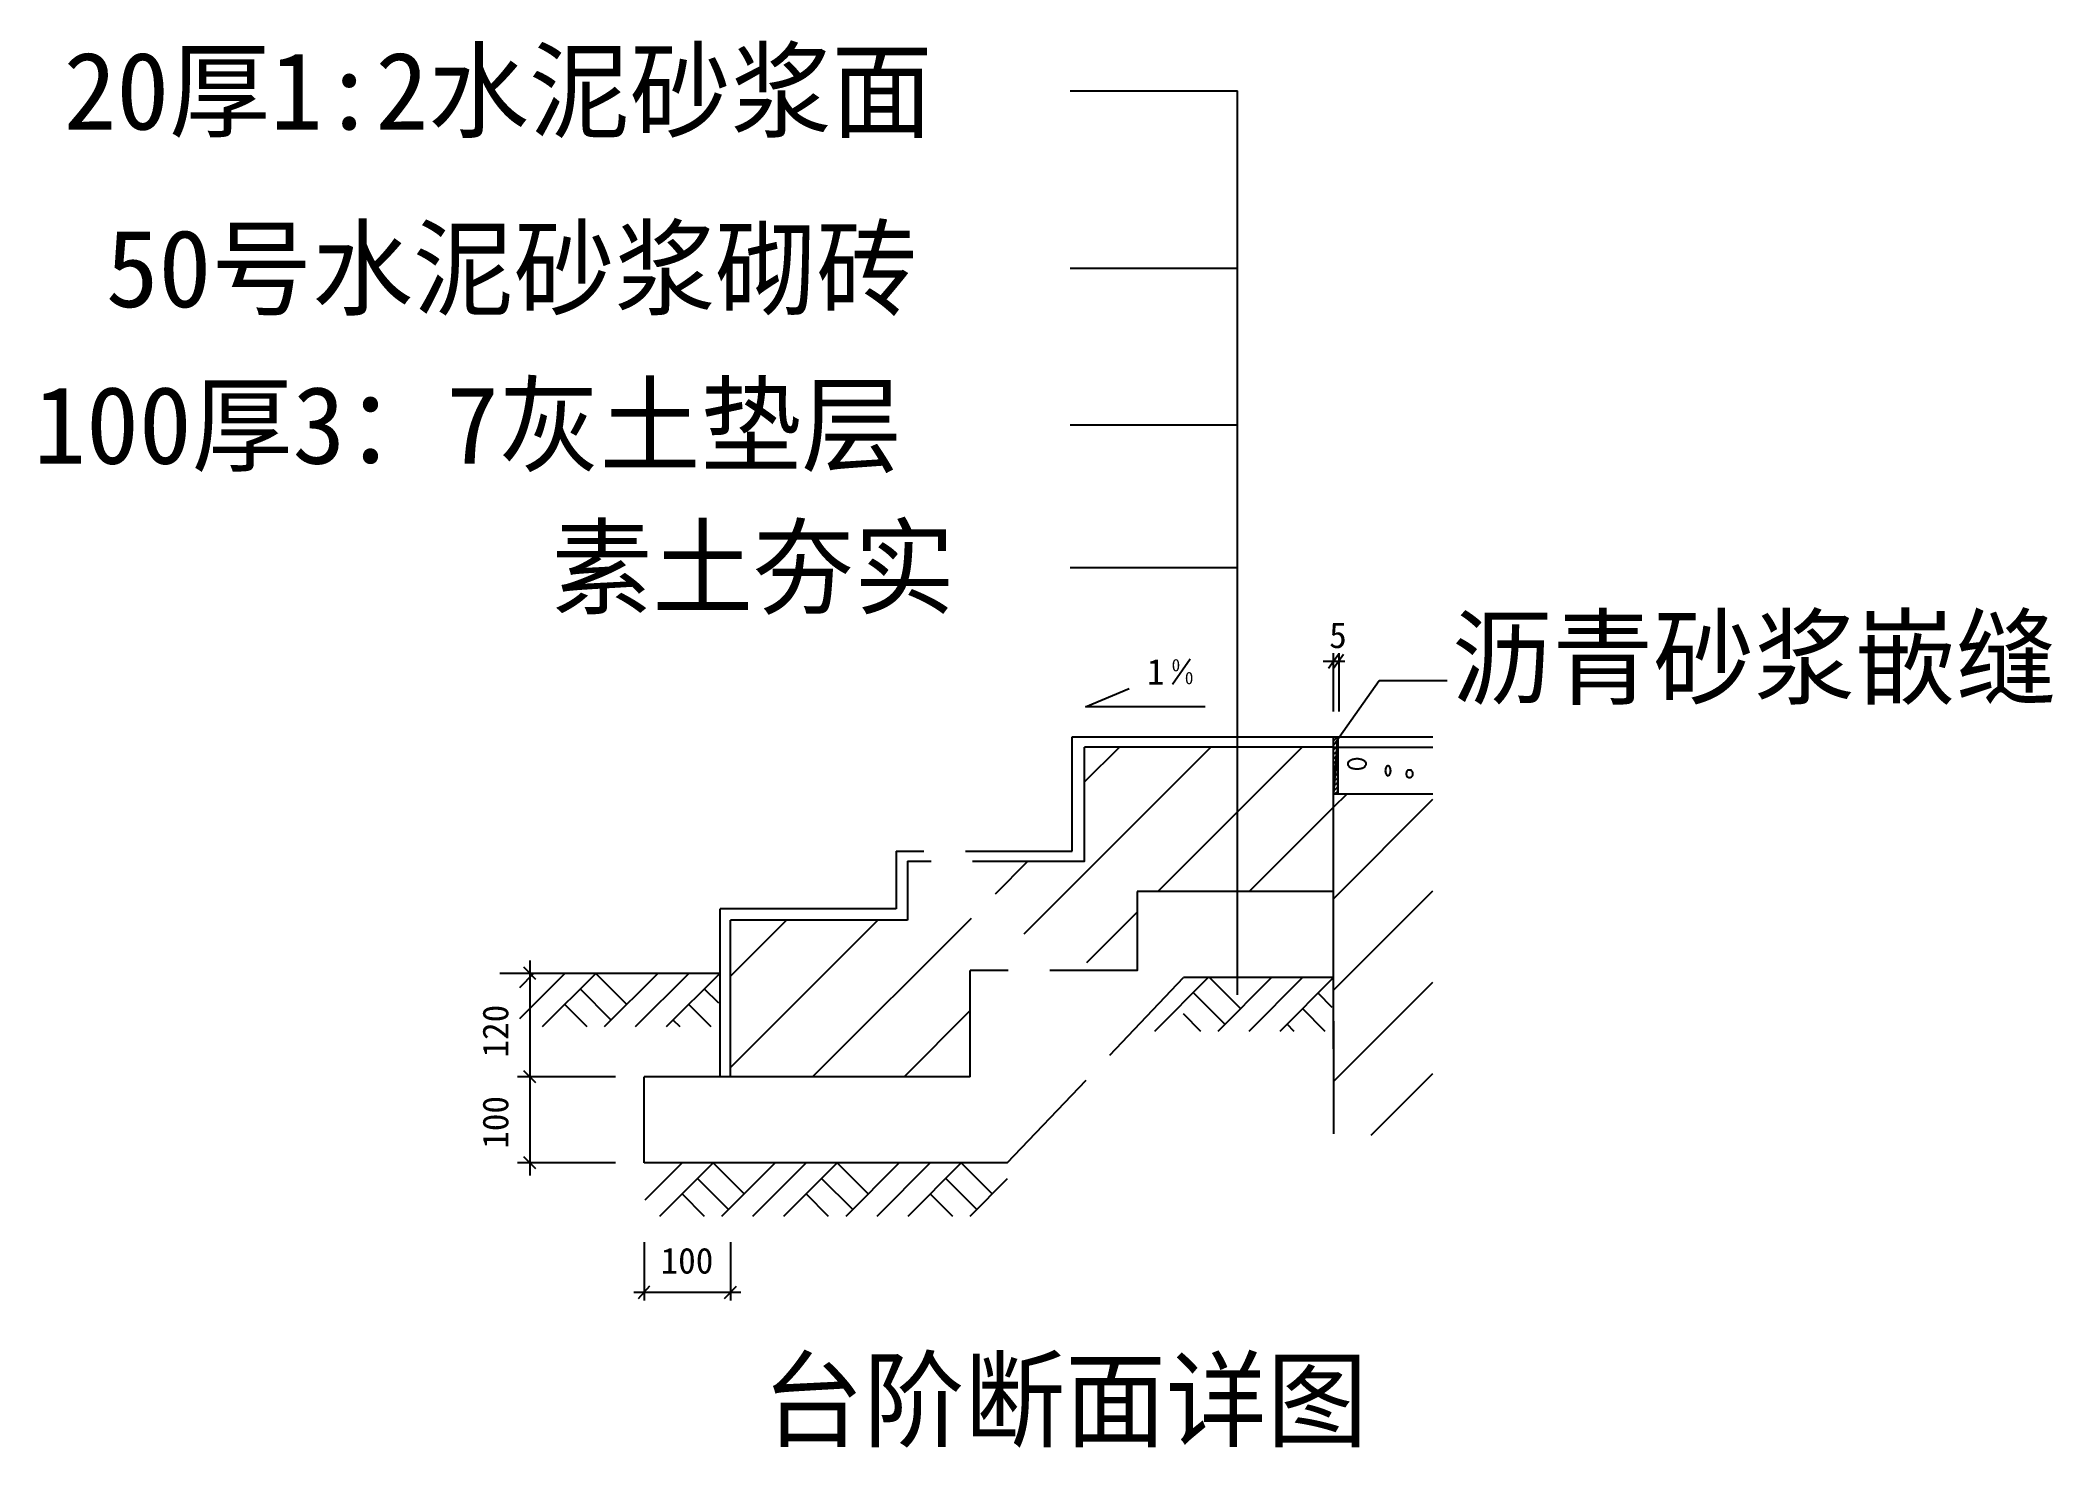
# Model space of a CAD drawing. Header units: metres. Extents: x -91 to -13.1, y -245.1 to -190.6.
import ezdxf

# ---------------------------------------------------------------- set-up
doc = ezdxf.new("R2010")
doc.units = ezdxf.units.M

msp = doc.modelspace()

# ---------------------------------------------------------------- hatches: boundary and pattern name
h = msp.add_hatch()
h.set_pattern_fill('SOLID')
h.paths.add_polyline_path([(-40.93, -217.56), (-40.77, -217.56), (-40.93, -219.76), (-40.93, -219.76), (-40.93, -217.56)])
h = msp.add_hatch()
h.set_pattern_fill('SOLID')
h.paths.add_polyline_path([(-40.77, -219.76), (-40.93, -219.76), (-40.77, -217.56), (-40.77, -217.56), (-40.77, -219.76)])

# ---------------------------------------------------------------- linework, layer by layer
for p, q in [((-51.12, -192.56), (-44.65, -192.56)), ((-44.65, -217.61), (-44.65, -192.56)), ((-51.12, -199.43), (-44.65, -199.43)), ((-51.12, -205.49), (-44.65, -205.49)), ((-51.12, -211), (-44.65, -211)), ((-46.47, -214.55), (-47.16, -215.53)), ((-41.33, -214.63), (-40.49, -214.63)), ((-40.94, -214.32), (-40.94, -216.58)), ((-40.73, -214.32), (-40.73, -216.58)), ((-40.87, -217.79), (-39.17, -215.38)), ((-39.17, -215.38), (-36.53, -215.38)), ((-50.53, -216.39), (-48.83, -215.69)), ((-45.9, -216.39), (-50.53, -216.39)), ((-51.04, -221.98), (-51.04, -217.56)), ((-51.04, -217.56), (-37.09, -217.56)), ((-44.65, -227.53), (-44.65, -217.61)), ((-52.9, -225.18), (-45.68, -217.96)), ((-50.56, -219.3), (-49.21, -217.96)), ((-47.73, -223.54), (-42.14, -217.96)), ((-44.19, -223.54), (-40.93, -220.28)), ((-40.93, -220.28), (-40.41, -219.76)), ((-40.93, -223.82), (-37.09, -219.97)), ((-57.85, -221.98), (-57.85, -224.21)), ((-57.85, -221.98), (-56.78, -221.98)), ((-55.17, -221.98), (-51.04, -221.98)), ((-54, -223.63), (-52.75, -222.37)), ((-40.93, -227.35), (-37.09, -223.51)), ((-64.65, -230.71), (-64.65, -224.21)), ((-57.85, -224.21), (-64.65, -224.21)), ((-64.26, -230.35), (-58.56, -224.65)), ((-64.26, -226.82), (-62.09, -224.65)), ((-61.08, -230.71), (-54.94, -224.57)), ((-50.47, -226.29), (-48.53, -224.34)), ((-72.01, -234.53), (-72.01, -226.21)), ((-70.67, -226.71), (-72.42, -228.46)), ((-71.87, -226.71), (-72.42, -227.26)), ((-69.47, -226.71), (-71.54, -228.78)), ((-68.27, -227.91), (-69.47, -226.71)), ((-67.07, -226.71), (-69.14, -228.78)), ((-65.87, -226.71), (-67.94, -228.78)), ((-64.67, -226.71), (-66.74, -228.78)), ((-45.78, -226.87), (-47.85, -228.95)), ((-44.53, -228.07), (-45.73, -226.87)), ((-43.33, -226.87), (-45.4, -228.95)), ((-42.13, -226.87), (-44.21, -228.95)), ((-40.93, -226.87), (-43.01, -228.95)), ((-40.93, -230.89), (-37.09, -227.04)), ((-69.8, -228.78), (-70.67, -227.91)), ((-68.87, -228.51), (-70.07, -227.31)), ((-65, -228.78), (-65.87, -227.91)), ((-64.71, -227.86), (-65.27, -227.31)), ((-45.13, -228.67), (-46.33, -227.47)), ((-41.26, -228.95), (-42.13, -228.07)), ((-40.98, -228.03), (-41.53, -227.47)), ((-66.2, -228.78), (-66.47, -228.51)), ((-57.54, -230.71), (-54.98, -228.14)), ((-46.06, -228.95), (-46.74, -228.27)), ((-42.46, -228.95), (-42.73, -228.67)), ((-68.71, -230.71), (-72.5, -230.71)), ((-39.47, -232.96), (-37.09, -230.58)), ((-68.71, -234.04), (-72.5, -234.04)), ((-66.13, -234.04), (-67.57, -235.48)), ((-64.93, -234.04), (-67, -236.11)), ((-63.73, -235.24), (-64.93, -234.04)), ((-62.53, -234.04), (-64.6, -236.11)), ((-61.33, -234.04), (-63.4, -236.11)), ((-60.13, -234.04), (-62.2, -236.11)), ((-58.93, -235.24), (-60.13, -234.04)), ((-57.73, -234.04), (-59.8, -236.11)), ((-56.53, -234.04), (-58.6, -236.11)), ((-55.33, -234.04), (-57.4, -236.11)), ((-54.13, -235.24), (-55.33, -234.04)), ((-64.33, -235.84), (-65.53, -234.64)), ((-59.53, -235.84), (-60.73, -234.64)), ((-54.73, -235.84), (-55.93, -234.64)), ((-53.55, -234.65), (-55, -236.11)), ((-65.26, -236.11), (-66.13, -235.24)), ((-60.46, -236.11), (-61.33, -235.24)), ((-55.66, -236.11), (-56.53, -235.24)), ((-67.59, -237.1), (-67.59, -239.36)), ((-64.26, -237.1), (-64.26, -239.36)), ((-67.99, -239.04), (-63.85, -239.04))]:
    msp.add_line(p, q)
for points in [[(-41.13, -214.9), (-40.74, -214.36)], [(-40.93, -214.9), (-40.54, -214.36)], [(-40.93, -217.56), (-40.77, -217.56), (-40.93, -219.76), (-40.93, -219.76), (-40.93, -217.56)], [(-40.77, -219.76), (-40.93, -219.76), (-40.77, -217.56), (-40.77, -217.56), (-40.77, -219.76)], [(-40.93, -217.96), (-40.93, -217.56)], [(-40.77, -217.96), (-40.77, -217.56)], [(-54.89, -222.37), (-50.56, -222.37), (-50.56, -217.96)], [(-40.93, -217.96), (-50.56, -217.96)], [(-40.93, -226.29), (-40.93, -217.96)], [(-40.93, -217.96), (-37.09, -217.96)], [(-40.77, -219.76), (-40.77, -217.96)], [(-40.93, -219.76), (-37.09, -219.76)], [(-57.41, -222.37), (-57.41, -224.65)], [(-57.41, -222.37), (-56.49, -222.37)], [(-48.53, -223.54), (-48.53, -226.59), (-51.9, -226.59)], [(-46.74, -223.54), (-48.53, -223.54)], [(-40.93, -223.54), (-46.74, -223.54)], [(-64.26, -226.71), (-64.26, -224.65)], [(-57.41, -224.65), (-64.26, -224.65)], [(-71.78, -226.94), (-72.25, -226.47)], [(-40.93, -229.62), (-40.93, -226.29)], [(-64.67, -226.71), (-73.18, -226.71)], [(-64.26, -230.71), (-64.26, -226.71)], [(-54.98, -230.71), (-54.98, -226.59)], [(-53.51, -226.59), (-54.98, -226.59)], [(-49.58, -229.87), (-46.74, -226.87)], [(-40.93, -226.87), (-46.74, -226.87)], [(-40.93, -228.55), (-40.93, -231.96)], [(-71.78, -230.94), (-72.25, -230.47)], [(-54.98, -230.71), (-67.59, -230.71)], [(-67.59, -234.04), (-67.59, -230.71)], [(-53.55, -234.04), (-50.5, -230.84)], [(-40.93, -231.96), (-40.93, -232.91)], [(-71.78, -234.27), (-72.25, -233.8)], [(-53.55, -234.04), (-67.59, -234.04)], [(-67.82, -239.29), (-67.37, -238.8)], [(-64.49, -239.28), (-64.03, -238.81)]]:
    msp.add_lwpolyline(points)
for points in [[(-39.67, -218.6, 0.17), (-39.69, -218.54, 0.11), (-39.77, -218.47, 0.07), (-39.88, -218.43, 0.05), (-40.02, -218.41, 0.05), (-40.17, -218.43, 0.07), (-40.28, -218.47, 0.11), (-40.36, -218.54, 0.17), (-40.38, -218.6, 0.17), (-40.36, -218.67, 0.11), (-40.28, -218.74, 0.07), (-40.17, -218.78, 0.05), (-40.02, -218.79, 0.05), (-39.88, -218.78, 0.07), (-39.77, -218.74, 0.11), (-39.69, -218.67, 0.17), (-39.67, -218.6, 0.17)], [(-38.93, -218.87, 0.06), (-38.92, -218.94, 0.07), (-38.9, -219, 0.11), (-38.86, -219.04, 0.16), (-38.82, -219.06, 0.16), (-38.79, -219.04, 0.11), (-38.75, -219, 0.07), (-38.73, -218.94, 0.06), (-38.72, -218.87, 0.06), (-38.73, -218.79, 0.07), (-38.75, -218.73, 0.11), (-38.79, -218.69, 0.16), (-38.82, -218.68, 0.16), (-38.86, -218.69, 0.11), (-38.9, -218.73, 0.07), (-38.92, -218.79, 0.06), (-38.93, -218.87, 0.06)], [(-38.12, -218.98, 0.09), (-38.11, -219.04, 0.1), (-38.09, -219.09, 0.1), (-38.04, -219.12, 0.11), (-37.99, -219.13, 0.11), (-37.94, -219.12, 0.1), (-37.9, -219.09, 0.1), (-37.87, -219.04, 0.09), (-37.86, -218.98, 0.09), (-37.87, -218.93, 0.1), (-37.9, -218.88, 0.1), (-37.94, -218.85, 0.11), (-37.99, -218.84, 0.11), (-38.04, -218.85, 0.1), (-38.09, -218.88, 0.1), (-38.11, -218.93, 0.09), (-38.12, -218.98, 0.09)]]:
    msp.add_lwpolyline(points, format="xyb")

# ---------------------------------------------------------------- texts
for s, height, p in [('20厚1:2水泥砂浆面', 3, (-90.05, -194.06)), ('50号水泥砂浆砌砖', 3, (-88.42, -200.93)), ('100厚3：7灰土垫层', 3, (-91.22, -206.99)), ('素土夯实', 3, (-71.18, -212.5)), ('5', 1, (-41.1, -214.12)), ('沥青砂浆嵌缝', 3, (-36.36, -215.99)), ('1', 1, (-48.15, -215.54)), ('0', 0.48, (-47.19, -215.02)), ('0', 0.48, (-46.68, -215.52)), ('100', 1, (-66.96, -238.32)), ('台阶断面详图', 3, (-63.01, -244.71))]:
    msp.add_text(s, height=height).set_placement(p)
for s, p in [('120', (-72.85, -229.96)), ('100 ', (-72.85, -233.49))]:
    msp.add_text(s, height=1, rotation=90).set_placement(p)

doc.saveas('drawing.dxf')
